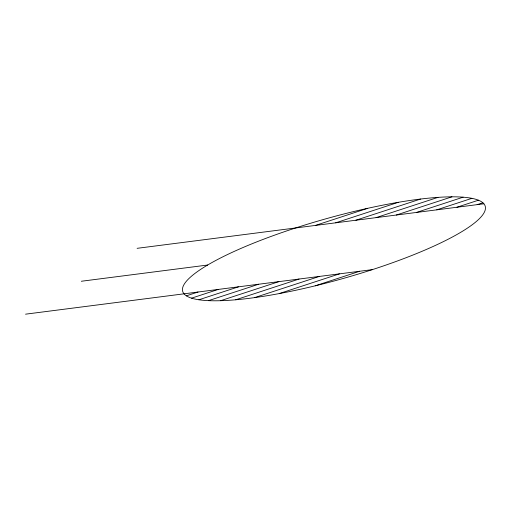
<?xml version="1.0" encoding="UTF-8"?>
<svg xmlns="http://www.w3.org/2000/svg" width="511" height="511" viewBox="0 0 511 511"><rect width="100%" height="100%" fill="white"/><g stroke="black" fill="none" stroke-linecap="round" stroke-linejoin="round"><path stroke-width="0.77" d="M315.466 225.421L367.741 208.303M335.676 222.822L398.344 202.305M355.886 220.228L420.566 199.054M376.096 217.635L437.978 197.374M396.306 215.035L451.928 196.824M416.516 212.442L463.113 197.182M436.726 209.842L471.883 198.332M186.374 295.831L198 292.024M456.936 207.249L478.449 200.203M191.561 298.156L218.21 289.43M477.146 204.655L482.876 202.778M198.9 299.772L238.42 286.837M208.507 300.647L258.63 284.237M220.631 300.704L278.84 281.644M235.718 299.785L299.05 279.051M254.638 297.606L319.26 276.451M279.223 293.582L339.47 273.858M315.223 285.815L359.68 271.258M137.108 248.327L483.879 203.787M81.332 281.254L207.645 265.03M25.55 314.176L372.321 269.636M256.394 297.364A157.139 31.062 -15.7 0 0 485.45 208.456A157.139 31.062 -15.7 0 0 260.022 240.592A157.139 31.062 -15.7 0 0 256.394 297.364"/></g></svg>
